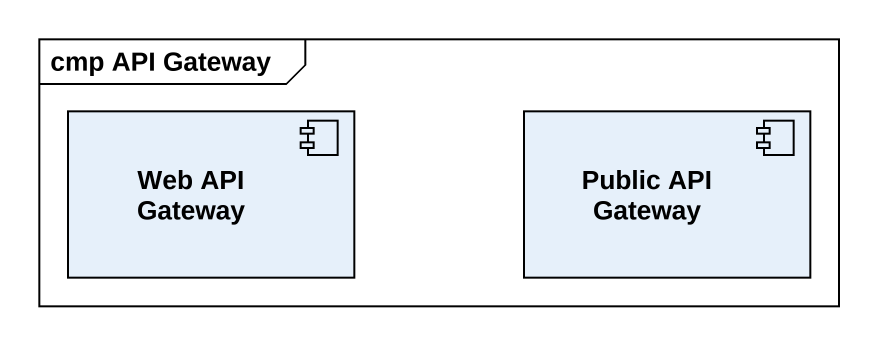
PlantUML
@startuml
mainframe cmp API Gateway
component "Web API Gateway" as Web_API_Gateway
component "Public API Gateway" as Public_API_Gateway
@enduml
